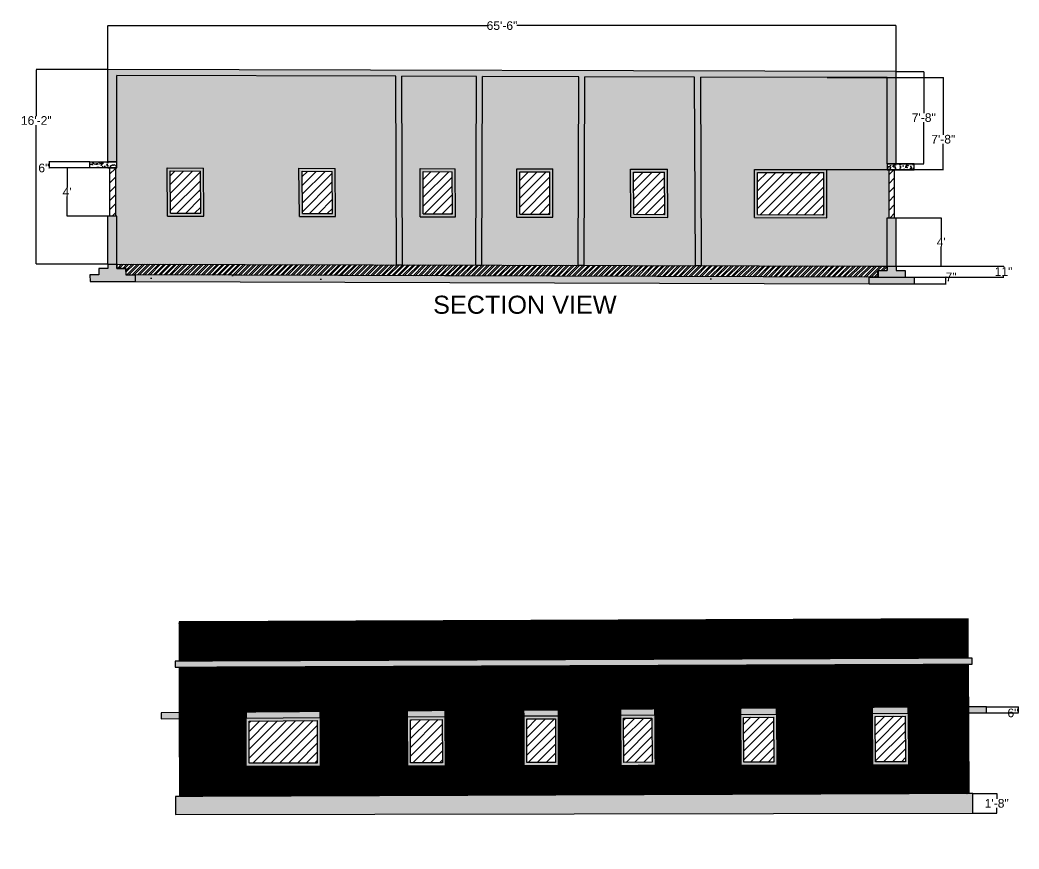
# Model space of a CAD drawing. Header units: inches. Extents: x -1353 to 3986, y -473 to 446.
# Drawn here: x 2990 to 3986, y -380 to 446 of the extents above; entities that cross this region are included whole.
import ezdxf

# ---------------------------------------------------------------- set-up
doc = ezdxf.new("R2010")
doc.units = ezdxf.units.IN
doc.header["$MEASUREMENT"] = 0
doc.layers.add('Objects', color=7, linetype='Continuous')
doc.layers.add('Wall', color=1, linetype='Continuous')
doc.styles.get("Standard").update_dxf_attribs({"font": 'arial.ttf'})
doc.dimstyles.new('MyStyle', dxfattribs={"dimscale": 0, "dimtxt": 8.625, "dimasz": 0.18, "dimexe": 0.18, "dimexo": 0.0625, "dimgap": 0.09, "dimtad": 0, "dimtih": 1, "dimtoh": 1, "dimdec": 0, "dimzin": 0, "dimdsep": 46, "dimlunit": 4, "dimtxsty": 'Standard', "dimcen": 0.09, "dimadec": 0, "dimazin": 0, "dimtfac": 8, "dimtdec": 0, "dimtofl": 0, "dimtmove": 0, "dimatfit": 3, "dimfxl": 1, "dimtolj": 1, "dimtzin": 0, "dimarcsym": 0})
pattern_1 = [(37.5, (840.686, 98.494), (-1.8898, 57.8047), [0, -45.6, 0, -51, 0, -48.75]), (7.5, (840.686, 98.494), (53.0933, 84.6644), [0, -24.6, 0, -41.1, 0, -15.75]), (327.5, (803.786, 98.494), (93.42426, 0.1698), [0, -15, 0, -54, 0, -70.5]), (317.5, (803.786, 98.494), (90.1838, 26.3303), [0, -7.5, 0, -35.4, 0, -40.5])]
pattern_2 = [(0, (1104.2902, -229.12753), (0, 0.375), []), (0, (1104.2902, -229.00253), (0, 0.375), [0.125, -0.125]), (0, (1104.2902, -228.87753), (0, 0.375), [0.125, -0.125])]
pattern_3 = [(50, (1036.283, 0), (7.172602, -0.627521), [0.75, -8.25]), (355, (1036.283, 0), (-1.387513, 7.521921), [0.6, -6.6]), (100.45144, (1036.881, -0.052), (5.785088, 6.8944), [0.637402, -7.011421]), (46.1842, (1036.283, 2), (10.672413, -1.655193), [1.125, -12.375]), (96.63564, (1037.173, 1.862), (9.34662, 9.741186), [0.956103, -10.517138]), (351.18416, (1036.283, 2), (9.34662, 9.741186), [0.9, -9.9]), (21, (1037.283, 1.5), (5.96907, -4.026189), [0.75, -8.25]), (326, (1037.283, 1.5), (2.433153, 7.2515), [0.6, -6.6]), (71.45144, (1037.7806, 1.1645), (8.402224, 3.225312), [0.637402, -7.011421]), (37.5, (1036.2832, 0), (0.1215986, 3.3289385), [0, -6.52, 0, -6.7, 0, -6.625]), (7.5, (1036.2832, 0), (2.6306954, 3.944117), [0, -3.82, 0, -6.37, 0, -2.525]), (327.5, (1034.0532, 0), (5.3382244, -0.2255487), [0, -2.5, 0, -7.8, 0, -10.35]), (317.5, (1033.053, 0), (5.831862, 1.00105), [0, -3.25, 0, -5.18, 0, -7.35])]
pattern_4 = [(45, (1036.283, 0), (-4.419417, 4.419417), [])]

# ---------------------------------------------------------------- blocks, each defined once
blk = doc.blocks.new('*D36')
at = {"layer": 'Defpoints', "color": 0, "transparency": 16777216}
for p in [(3018.85, 299.06), (3059.54, 305.06), (3059.54, 299.06)]:
    blk.add_point(p, dxfattribs=at)
at = {"layer": 'Objects', "color": 0, "lineweight": -2, "transparency": 16777216}
for p, q in [((3059.48, 305.06), (3018.67, 305.06)), ((3059.48, 299.06), (3018.67, 299.06)), ((3018.85, 304.88), (3018.85, 299.24)), ((3018.85, 299.06), (3018.85, 298.88)), ((3018.85, 298.88), (3018.67, 298.88))]:
    blk.add_line(p, q, dxfattribs=at)
at = {"layer": 'Objects', "color": 0, "transparency": 16777216}
for points in [[(3018.82, 304.88), (3018.88, 304.88), (3018.85, 305.06)], [(3018.82, 299.24), (3018.88, 299.24), (3018.85, 299.06)]]:
    blk.add_solid(points, dxfattribs=at)
at = {"layer": 'Objects', "color": 0, "transparency": 16777216, "insert": (3013.6, 298.88), "char_height": 8.625, "attachment_point": 5}
blk.add_mtext('\\A1;6"', dxfattribs=at)
blk = doc.blocks.new('*D37')
at = {"layer": 'Defpoints', "color": 0, "transparency": 16777216}
for p in [(3079.01, 299.06), (3036.72, 251.06), (3079.01, 251.06)]:
    blk.add_point(p, dxfattribs=at)
at = {"layer": 'Objects', "color": 0, "lineweight": -2, "transparency": 16777216}
for p, q in [((3078.95, 299.06), (3036.54, 299.06)), ((3036.72, 298.88), (3036.72, 279.47)), ((3036.72, 251.24), (3036.72, 270.66)), ((3078.95, 251.06), (3036.54, 251.06))]:
    blk.add_line(p, q, dxfattribs=at)
at = {"layer": 'Objects', "color": 0, "transparency": 16777216}
for points in [[(3036.69, 298.88), (3036.75, 298.88), (3036.72, 299.06)], [(3036.69, 251.24), (3036.75, 251.24), (3036.72, 251.06)]]:
    blk.add_solid(points, dxfattribs=at)
at = {"layer": 'Objects', "color": 0, "transparency": 16777216, "insert": (3036.72, 275.06), "char_height": 8.625, "attachment_point": 5}
blk.add_mtext("\\A1;4'", dxfattribs=at)
blk = doc.blocks.new('*D38')
at = {"layer": 'Defpoints', "color": 0, "transparency": 16777216}
for p in [(3077.54, 397.09), (3006.07, 203.09), (3077.05, 203.09)]:
    blk.add_point(p, dxfattribs=at)
at = {"layer": 'Objects', "color": 0, "lineweight": -2, "transparency": 16777216}
for p, q in [((3077.48, 397.09), (3005.89, 397.09)), ((3006.07, 396.91), (3006.07, 350.72)), ((3006.07, 203.27), (3006.07, 341.74)), ((3076.99, 203.09), (3005.89, 203.09))]:
    blk.add_line(p, q, dxfattribs=at)
at = {"layer": 'Objects', "color": 0, "transparency": 16777216}
for points in [[(3006.04, 396.91), (3006.1, 396.91), (3006.07, 397.09)], [(3006.04, 203.27), (3006.1, 203.27), (3006.07, 203.09)]]:
    blk.add_solid(points, dxfattribs=at)
at = {"layer": 'Objects', "color": 0, "transparency": 16777216, "insert": (3006.07, 346.23), "char_height": 8.625, "attachment_point": 5}
blk.add_mtext('\\A1;16\'-2"', dxfattribs=at)
blk = doc.blocks.new('*D39')
at = {"layer": 'Defpoints', "color": 0, "transparency": 16777216}
for p in [(3863.52, 440.82), (3077.54, 397.09), (3863.52, 395.1)]:
    blk.add_point(p, dxfattribs=at)
at = {"layer": 'Objects', "color": 0, "lineweight": -2, "transparency": 16777216}
for p, q in [((3077.54, 397.15), (3077.54, 441)), ((3077.72, 440.82), (3455.61, 440.82)), ((3863.34, 440.82), (3485.46, 440.82)), ((3863.52, 395.16), (3863.52, 441))]:
    blk.add_line(p, q, dxfattribs=at)
at = {"layer": 'Objects', "color": 0, "transparency": 16777216}
for points in [[(3077.72, 440.85), (3077.72, 440.79), (3077.54, 440.82)], [(3863.34, 440.85), (3863.34, 440.79), (3863.52, 440.82)]]:
    blk.add_solid(points, dxfattribs=at)
at = {"layer": 'Objects', "color": 0, "transparency": 16777216, "insert": (3470.53, 440.82), "char_height": 8.625, "attachment_point": 5}
blk.add_mtext('\\A1;65\'-6"', dxfattribs=at)
blk = doc.blocks.new('*D40')
at = {"layer": 'Defpoints', "color": 0, "transparency": 16777216}
for p in [(3863.52, 395.1), (3863.52, 303.12), (3891.17, 303.12)]:
    blk.add_point(p, dxfattribs=at)
at = {"layer": 'Objects', "color": 0, "lineweight": -2, "transparency": 16777216}
for p, q in [((3863.59, 395.1), (3891.35, 395.1)), ((3891.17, 394.92), (3891.17, 353.61)), ((3891.17, 303.3), (3891.17, 344.62)), ((3863.59, 303.12), (3891.35, 303.12))]:
    blk.add_line(p, q, dxfattribs=at)
at = {"layer": 'Objects', "color": 0, "transparency": 16777216}
for points in [[(3891.14, 394.92), (3891.2, 394.92), (3891.17, 395.1)], [(3891.14, 303.3), (3891.2, 303.3), (3891.17, 303.12)]]:
    blk.add_solid(points, dxfattribs=at)
at = {"layer": 'Objects', "color": 0, "transparency": 16777216, "insert": (3891.17, 349.11), "char_height": 8.625, "attachment_point": 5}
blk.add_mtext('\\A1;7\'-8"', dxfattribs=at)
blk = doc.blocks.new('*D41')
at = {"layer": 'Defpoints', "color": 0, "transparency": 16777216}
for p in [(3863.52, 249.12), (3863.52, 201.1), (3908.61, 201.1)]:
    blk.add_point(p, dxfattribs=at)
at = {"layer": 'Objects', "color": 0, "lineweight": -2, "transparency": 16777216}
for p, q in [((3863.59, 249.12), (3908.79, 249.12)), ((3908.61, 248.94), (3908.61, 229.51)), ((3908.61, 201.28), (3908.61, 220.71)), ((3863.59, 201.1), (3908.79, 201.1))]:
    blk.add_line(p, q, dxfattribs=at)
at = {"layer": 'Objects', "color": 0, "transparency": 16777216}
for points in [[(3908.58, 248.94), (3908.64, 248.94), (3908.61, 249.12)], [(3908.58, 201.28), (3908.64, 201.28), (3908.61, 201.1)]]:
    blk.add_solid(points, dxfattribs=at)
at = {"layer": 'Objects', "color": 0, "transparency": 16777216, "insert": (3908.61, 225.11), "char_height": 8.625, "attachment_point": 5}
blk.add_mtext("\\A1;4'", dxfattribs=at)
blk = doc.blocks.new('*D42')
at = {"layer": 'Defpoints', "color": 0, "transparency": 16777216}
for p in [(3836.55, 201.17), (3970.73, 201.17), (3836.53, 190.23)]:
    blk.add_point(p, dxfattribs=at)
at = {"layer": 'Objects', "color": 0, "lineweight": -2, "transparency": 16777216}
for p, q in [((3836.62, 201.17), (3970.91, 201.17)), ((3970.73, 200.99), (3970.73, 200.12)), ((3836.59, 190.23), (3970.91, 190.23)), ((3970.73, 190.41), (3970.73, 191.28))]:
    blk.add_line(p, q, dxfattribs=at)
at = {"layer": 'Objects', "color": 0, "transparency": 16777216}
for points in [[(3970.7, 200.99), (3970.76, 200.99), (3970.73, 201.17)], [(3970.7, 190.41), (3970.76, 190.41), (3970.73, 190.23)]]:
    blk.add_solid(points, dxfattribs=at)
at = {"layer": 'Objects', "color": 0, "transparency": 16777216, "insert": (3970.73, 195.7), "char_height": 8.625, "attachment_point": 5}
blk.add_mtext('\\A1;11"', dxfattribs=at)
blk = doc.blocks.new('*D43')
at = {"layer": 'Defpoints', "color": 0, "transparency": 16777216}
for p in [(3836.52, 190.23), (3913.23, 190.23), (3836.56, 183.58)]:
    blk.add_point(p, dxfattribs=at)
at = {"layer": 'Objects', "color": 0, "lineweight": -2, "transparency": 16777216}
for p, q in [((3836.59, 190.23), (3913.41, 190.23)), ((3913.23, 190.23), (3913.23, 190.41)), ((3913.23, 190.41), (3913.41, 190.41)), ((3913.23, 183.76), (3913.23, 190.05)), ((3836.62, 183.58), (3913.41, 183.58))]:
    blk.add_line(p, q, dxfattribs=at)
at = {"layer": 'Objects', "color": 0, "transparency": 16777216}
for points in [[(3913.2, 190.05), (3913.26, 190.05), (3913.23, 190.23)], [(3913.2, 183.76), (3913.26, 183.76), (3913.23, 183.58)]]:
    blk.add_solid(points, dxfattribs=at)
at = {"layer": 'Objects', "color": 0, "transparency": 16777216, "insert": (3918.43, 190.41), "char_height": 8.625, "attachment_point": 5}
blk.add_mtext('\\A1;7"', dxfattribs=at)
blk = doc.blocks.new('*D44')
at = {"layer": 'Defpoints', "color": 0, "transparency": 16777216}
for p in [(3794.71, 389.27), (3910.61, 389.27), (3794.48, 297.28)]:
    blk.add_point(p, dxfattribs=at)
at = {"layer": 'Objects', "color": 0, "lineweight": -2, "transparency": 16777216}
for p, q in [((3794.78, 389.27), (3910.79, 389.27)), ((3910.61, 389.09), (3910.61, 332.07)), ((3910.61, 297.46), (3910.61, 323.08)), ((3794.54, 297.28), (3910.79, 297.28))]:
    blk.add_line(p, q, dxfattribs=at)
at = {"layer": 'Objects', "color": 0, "transparency": 16777216}
for points in [[(3910.58, 389.09), (3910.64, 389.09), (3910.61, 389.27)], [(3910.58, 297.46), (3910.64, 297.46), (3910.61, 297.28)]]:
    blk.add_solid(points, dxfattribs=at)
at = {"layer": 'Objects', "color": 0, "transparency": 16777216, "insert": (3910.61, 327.58), "char_height": 8.625, "attachment_point": 5}
blk.add_mtext('\\A1;7\'-8"', dxfattribs=at)
blk = doc.blocks.new('*D45')
at = {"layer": 'Defpoints', "color": 0, "transparency": 16777216}
for p in [(3940.05, -324.59), (3940.13, -344.4), (3963.92, -344.4)]:
    blk.add_point(p, dxfattribs=at)
at = {"layer": 'Objects', "color": 0, "lineweight": -2, "transparency": 16777216}
for p, q in [((3940.12, -324.59), (3964.1, -324.59)), ((3963.92, -324.77), (3963.92, -330)), ((3940.19, -344.4), (3964.1, -344.4)), ((3963.92, -344.22), (3963.92, -338.99))]:
    blk.add_line(p, q, dxfattribs=at)
at = {"layer": 'Objects', "color": 0, "transparency": 16777216}
for points in [[(3963.89, -324.77), (3963.95, -324.77), (3963.92, -324.59)], [(3963.89, -344.22), (3963.95, -344.22), (3963.92, -344.4)]]:
    blk.add_solid(points, dxfattribs=at)
at = {"layer": 'Objects', "color": 0, "transparency": 16777216, "insert": (3963.92, -334.49), "char_height": 8.625, "attachment_point": 5}
blk.add_mtext('\\A1;1\'-8"', dxfattribs=at)
blk = doc.blocks.new('*D46')
at = {"layer": 'Defpoints', "color": 0, "transparency": 16777216}
for p in [(3953.73, -238.2), (3953.75, -244.2), (3985.37, -244.2)]:
    blk.add_point(p, dxfattribs=at)
at = {"layer": 'Objects', "color": 0, "lineweight": -2, "transparency": 16777216}
for p, q in [((3953.79, -238.2), (3985.55, -238.2)), ((3985.37, -238.38), (3985.37, -244.02)), ((3953.81, -244.2), (3985.55, -244.2)), ((3985.37, -244.38), (3985.19, -244.38)), ((3985.37, -244.2), (3985.37, -244.38))]:
    blk.add_line(p, q, dxfattribs=at)
at = {"layer": 'Objects', "color": 0, "transparency": 16777216}
for points in [[(3985.34, -238.38), (3985.4, -238.38), (3985.37, -238.2)], [(3985.34, -244.02), (3985.4, -244.02), (3985.37, -244.2)]]:
    blk.add_solid(points, dxfattribs=at)
at = {"layer": 'Objects', "color": 0, "transparency": 16777216, "insert": (3980.12, -244.38), "char_height": 8.625, "attachment_point": 5}
blk.add_mtext('\\A1;6"', dxfattribs=at)

msp = doc.modelspace()

# ---------------------------------------------------------------- hatches: boundary and pattern name
at = {"layer": 'Objects', "true_color": 0x136734}
h = msp.add_hatch(color=116, dxfattribs=at)
h.dxf.hatch_style = 1
h.paths.add_polyline_path([(3086.54, 391.06), (3086.54, 305.06), (3086.54, 299.06), (3084.94, 299.06), (3084.94, 251.06), (3086.54, 251.06), (3086.54, 203.06), (3365.39, 202.36), (3364.68, 390.36)])
h.paths.add_polyline_path([(3172.73, 298.85), (3173.09, 250.85), (3137.09, 250.94), (3136.73, 298.94)], flags=16)
h.paths.add_polyline_path([(3169.75, 295.85), (3170.07, 253.85), (3140.07, 253.93), (3139.75, 295.93)], flags=0)
h.paths.add_polyline_path([(3268.08, 298.61), (3304.08, 298.51), (3304.45, 250.51), (3268.45, 250.6)], flags=16)
h.paths.add_polyline_path([(3271.11, 295.6), (3301.11, 295.52), (3301.42, 253.52), (3271.42, 253.6)], flags=0)
h.paths.add_polyline_path([(3371.39, 202.34), (3444.59, 202.16), (3445.07, 390.16), (3370.68, 390.35)])
h.paths.add_polyline_path([(3423.74, 298.21), (3424.11, 250.21), (3389, 250.3), (3388.82, 298.3)], flags=16)
h.paths.add_polyline_path([(3420.77, 295.22), (3421.08, 253.22), (3391.99, 253.29), (3391.83, 295.29)], flags=0)
h.paths.add_polyline_path([(3450.59, 202.14), (3546.59, 201.9), (3547.06, 389.9), (3451.07, 390.14)])
h.paths.add_polyline_path([(3485.38, 298.06), (3521.37, 297.97), (3521.25, 249.97), (3485.25, 250.06)], flags=16)
h.paths.add_polyline_path([(3488.37, 295.05), (3518.37, 294.97), (3518.26, 252.97), (3488.26, 253.05)], flags=0)
h.paths.add_polyline_path([(3552.59, 201.89), (3663.39, 201.61), (3662.68, 389.61), (3553.06, 389.89)])
h.paths.add_polyline_path([(3598.6, 297.77), (3635.67, 297.68), (3635.85, 249.68), (3598.96, 249.77)], flags=16)
h.paths.add_polyline_path([(3601.62, 294.76), (3632.68, 294.68), (3632.84, 252.68), (3601.94, 252.76)], flags=0)
h.paths.add_polyline_path([(3668.68, 389.59), (3669.39, 201.59), (3854.52, 201.12), (3854.52, 249.12), (3856.23, 249.12), (3856.23, 297.12), (3854.52, 297.12), (3854.52, 303.12), (3854.52, 389.12)])
h.paths.add_polyline_path([(3794.48, 297.28), (3794.36, 249.28), (3722.38, 249.46), (3722.5, 297.46)], flags=16)
h.paths.add_polyline_path([(3791.47, 294.28), (3791.37, 252.28), (3725.38, 252.45), (3725.49, 294.45)], flags=0)
at = {"layer": 'Objects', "true_color": 0x939598}
h = msp.add_hatch(dxfattribs=at)
h.set_pattern_fill('AR-CONC', color=252)
h.set_pattern_definition(pattern_3)
h.paths.add_polyline_path([(3077.54, 299.06), (3086.54, 299.06), (3086.54, 305.06), (3059.54, 305.06), (3059.54, 299.06)])
at = {"layer": 'Objects', "true_color": 0x7aafdf}
h = msp.add_hatch(dxfattribs=at)
h.set_pattern_fill('ANSI31', color=143, scale=50)
h.set_pattern_definition(pattern_4)
h.paths.add_polyline_path([(3084.94, 299.06), (3079.01, 299.06), (3079.01, 251.06), (3084.94, 251.06)])
h.paths.add_polyline_path([(3862.15, 297.12), (3856.23, 297.12), (3856.23, 249.12), (3862.15, 249.12)])
at = {"layer": 'Objects', "true_color": 0xf27172}
h = msp.add_hatch(color=11, dxfattribs=at)
h.dxf.hatch_style = 1
h.paths.add_polyline_path([(3136.73, 298.94), (3137.09, 250.94), (3173.09, 250.85), (3172.73, 298.85)])
h.paths.add_polyline_path([(3139.75, 295.93), (3140.07, 253.93), (3170.07, 253.85), (3169.75, 295.85)], flags=16)
h.paths.add_polyline_path([(3268.08, 298.61), (3268.45, 250.6), (3304.45, 250.51), (3304.08, 298.51)])
h.paths.add_polyline_path([(3271.11, 295.6), (3271.42, 253.6), (3301.42, 253.52), (3301.11, 295.52)], flags=16)
h.paths.add_polyline_path([(3388.82, 298.3), (3389, 250.3), (3424.11, 250.21), (3423.74, 298.21)])
h.paths.add_polyline_path([(3420.77, 295.22), (3421.08, 253.22), (3391.99, 253.29), (3391.83, 295.29)], flags=16)
h.paths.add_polyline_path([(3485.38, 298.06), (3485.25, 250.06), (3521.25, 249.97), (3521.37, 297.97)])
h.paths.add_polyline_path([(3488.37, 295.05), (3488.26, 253.05), (3518.26, 252.97), (3518.37, 294.97)], flags=16)
h.paths.add_polyline_path([(3635.67, 297.68), (3598.6, 297.77), (3598.96, 249.77), (3635.85, 249.68)])
h.paths.add_polyline_path([(3601.94, 252.76), (3601.62, 294.76), (3632.68, 294.68), (3632.84, 252.68)], flags=16)
h.paths.add_polyline_path([(3794.36, 249.28), (3794.48, 297.28), (3722.5, 297.46), (3722.38, 249.46)])
h.paths.add_polyline_path([(3725.38, 252.45), (3725.49, 294.45), (3791.47, 294.28), (3791.37, 252.28)], flags=16)
at = {"layer": 'Objects', "true_color": 0x939598}
h = msp.add_hatch(dxfattribs=at)
h.set_pattern_fill('AR-CONC', color=252)
h.set_pattern_definition(pattern_3)
h.paths.add_polyline_path([(3854.52, 303.12), (3854.52, 297.12), (3863.52, 297.12), (3881.52, 297.12), (3881.52, 303.12)])
at = {"layer": 'Objects', "true_color": 0x7aafdf}
h = msp.add_hatch(dxfattribs=at)
h.set_pattern_fill('ANSI31', color=143, scale=50)
h.set_pattern_definition(pattern_4)
h.paths.add_polyline_path([(3170.07, 253.85), (3169.75, 295.85), (3139.75, 295.93), (3140.07, 253.93)])
h.paths.add_polyline_path([(3301.11, 295.52), (3271.11, 295.6), (3271.42, 253.6), (3301.42, 253.52)])
h.paths.add_polyline_path([(3420.77, 295.22), (3391.83, 295.29), (3391.99, 253.29), (3421.08, 253.22)])
h.paths.add_polyline_path([(3488.26, 253.05), (3518.26, 252.97), (3518.37, 294.97), (3488.37, 295.05)])
h.paths.add_polyline_path([(3601.94, 252.76), (3632.84, 252.68), (3632.68, 294.68), (3601.62, 294.76)])
h.paths.add_polyline_path([(3791.37, 252.28), (3791.47, 294.28), (3725.49, 294.45), (3725.38, 252.45)])
at = {"layer": 'Objects', "true_color": 0x939598}
h = msp.add_hatch(dxfattribs=at)
h.set_pattern_fill('AR-CONC', color=252)
h.set_pattern_definition(pattern_3)
h.paths.add_polyline_path([(3077.54, 198.67), (3068.54, 198.67), (3068.57, 192.37), (3059.57, 192.33), (3059.7, 185.82), (3104.55, 185.89), (3104.54, 192.36), (3095.57, 192.39), (3095.54, 192.39), (3095.54, 198.77), (3086.54, 198.78), (3086.54, 203.06), (3077.54, 203.09)])
h.paths.add_polyline_path([(3881.48, 183.77), (3881.48, 190.15), (3872.48, 190.21), (3872.52, 196.57), (3863.52, 196.57), (3863.52, 201.12), (3854.56, 201.12), (3854.55, 196.58), (3845.55, 196.54), (3845.53, 190.2), (3836.58, 190.23), (3836.56, 183.58)])
h = msp.add_hatch(dxfattribs=at)
h.set_pattern_fill('STEEL', color=252, scale=30)
h.set_pattern_definition([(45, (840.6857, 98.4942), (-2.6516504, 2.6516504), []), (45, (840.6857, 100.3692), (-2.6516504, 2.6516504), [])])
h.paths.add_polyline_path([(3086.54, 203.06), (3086.54, 198.78), (3095.54, 198.78), (3095.54, 198.77), (3095.55, 192.39), (3104.54, 192.4), (3836.58, 190.23), (3845.53, 190.27), (3845.5, 196.54), (3854.55, 196.58), (3854.52, 201.12)])
at = {"layer": 'Objects', "true_color": 0xcd6928}
h = msp.add_hatch(dxfattribs=at)
h.set_pattern_fill('EARTH', color=32, scale=30)
h.set_pattern_definition([(0, (840.686, 98.494), (7.5, 7.5), [7.5, -7.5]), (0, (840.686, 101.307), (7.5, 7.5), [7.5, -7.5]), (0, (840.686, 104.119), (7.5, 7.5), [7.5, -7.5]), (90, (841.623, 105.057), (-7.5, 7.5), [7.5, -7.5]), (90, (844.436, 105.057), (-7.5, 7.5), [7.5, -7.5]), (90, (847.248, 105.057), (-7.5, 7.5), [7.5, -7.5])])
h.paths.add_polyline_path([(3104.54, 192.4), (3104.55, 185.89), (3836.56, 183.58), (3836.58, 190.23)])
h = msp.add_hatch(dxfattribs=at)
h.set_pattern_fill('AR-SAND', color=32, scale=30)
h.set_pattern_definition(pattern_1)
h.paths.add_polyline_path([(3836.53, 190.23), (3104.54, 192.38), (3104.55, 185.8), (3836.56, 183.58)])
at = {"layer": 'Objects', "true_color": 0x58ba48}
h = msp.add_hatch(dxfattribs=at)
h.set_pattern_fill('INSUL', color=85)
h.set_pattern_definition(pattern_2)
h.paths.add_polyline_path([(3148.63, -198.69), (3148.7, -249.98), (3149, -327.57), (3936.05, -324.6), (3935.57, -195.72)])
h.paths.add_polyline_path([(3215.33, -243.48), (3289.23, -242.92), (3289.27, -248.92), (3289.27, -297.31), (3215.33, -297.48), (3215.33, -249.48)], flags=16)
h.paths.add_polyline_path([(3218.33, -252.45), (3286.27, -251.94), (3286.27, -294.31), (3218.33, -294.47)], flags=0)
h.paths.add_polyline_path([(3413.85, -241.98), (3413.89, -247.98), (3414.26, -297.02), (3376.3, -297.11), (3376.12, -248.26), (3376.1, -242.26)], flags=16)
h.paths.add_polyline_path([(3379.13, -251.24), (3410.91, -251), (3411.24, -294.03), (3379.29, -294.1)], flags=0)
h.paths.add_polyline_path([(3526.85, -241.13), (3526.86, -247.13), (3526.91, -296.76), (3492.35, -296.84), (3492.16, -247.39), (3492.14, -241.39)], flags=16)
h.paths.add_polyline_path([(3495.17, -250.37), (3523.86, -250.15), (3523.9, -293.77), (3495.34, -293.84)], flags=0)
h.paths.add_polyline_path([(3588.61, -240.66), (3622.92, -240.4), (3622.96, -246.4), (3623.15, -296.54), (3589.03, -296.62), (3588.66, -246.66)], flags=16)
h.paths.add_polyline_path([(3591.68, -249.64), (3619.97, -249.42), (3620.14, -293.55), (3592.01, -293.61)], flags=0)
h.paths.add_polyline_path([(3708.34, -239.76), (3744.33, -239.48), (3744.38, -245.48), (3744.76, -296.26), (3708.76, -296.35), (3708.38, -245.76)], flags=16)
h.paths.add_polyline_path([(3711.4, -248.73), (3741.4, -248.51), (3741.74, -293.27), (3711.74, -293.34)], flags=0)
h.paths.add_polyline_path([(3839.68, -238.77), (3875.68, -238.49), (3875.72, -244.49), (3876.11, -295.96), (3840.11, -296.05), (3839.72, -244.77)], flags=16)
h.paths.add_polyline_path([(3842.75, -247.74), (3872.75, -247.52), (3873.09, -292.97), (3843.09, -293.04)], flags=0)
h.paths.add_polyline_path([(3150.13, -153.57), (3148.56, -153.58), (3148.62, -192.69), (3935.55, -189.72), (3935.4, -150.61)])
at = {"layer": 'Objects', "true_color": 0xddb3d4}
h = msp.add_hatch(dxfattribs=at)
h.set_pattern_fill('INSUL', color=254)
h.set_pattern_definition(pattern_2)
h.paths.add_polyline_path([(3150.13, -153.57), (3148.56, -153.58), (3148.62, -192.69), (3935.55, -189.72), (3935.4, -150.61)])
h.paths.add_polyline_path([(3148.63, -198.69), (3148.7, -249.98), (3149, -327.57), (3936.05, -324.6), (3935.57, -195.72)])
h.paths.add_polyline_path([(3215.33, -243.48), (3289.23, -242.92), (3289.27, -248.92), (3289.27, -297.31), (3215.33, -297.48), (3215.33, -249.48)], flags=16)
h.paths.add_polyline_path([(3218.33, -252.45), (3286.27, -251.94), (3286.27, -294.31), (3218.33, -294.47)], flags=0)
h.paths.add_polyline_path([(3413.85, -241.98), (3413.89, -247.98), (3414.26, -297.02), (3376.3, -297.11), (3376.12, -248.26), (3376.1, -242.26)], flags=16)
h.paths.add_polyline_path([(3379.13, -251.24), (3410.91, -251), (3411.24, -294.03), (3379.29, -294.1)], flags=0)
h.paths.add_polyline_path([(3526.85, -241.13), (3526.86, -247.13), (3526.91, -296.76), (3492.35, -296.84), (3492.16, -247.39), (3492.14, -241.39)], flags=16)
h.paths.add_polyline_path([(3495.17, -250.37), (3523.86, -250.15), (3523.9, -293.77), (3495.34, -293.84)], flags=0)
h.paths.add_polyline_path([(3588.61, -240.66), (3622.92, -240.4), (3622.96, -246.4), (3623.15, -296.54), (3589.03, -296.62), (3588.66, -246.66)], flags=16)
h.paths.add_polyline_path([(3591.68, -249.64), (3619.97, -249.42), (3620.14, -293.55), (3592.01, -293.61)], flags=0)
h.paths.add_polyline_path([(3708.34, -239.76), (3744.33, -239.48), (3744.38, -245.48), (3744.76, -296.26), (3708.76, -296.35), (3708.38, -245.76)], flags=16)
h.paths.add_polyline_path([(3711.4, -248.73), (3741.4, -248.51), (3741.74, -293.27), (3711.74, -293.34)], flags=0)
h.paths.add_polyline_path([(3839.68, -238.77), (3875.68, -238.49), (3875.72, -244.49), (3876.11, -295.96), (3840.11, -296.05), (3839.72, -244.77)], flags=16)
h.paths.add_polyline_path([(3842.75, -247.74), (3872.75, -247.52), (3873.09, -292.97), (3843.09, -293.04)], flags=0)
at = {"layer": 'Objects', "true_color": 0x139b48}
h = msp.add_hatch(dxfattribs=at)
h.set_pattern_fill('INSUL', color=114)
h.set_pattern_definition(pattern_2)
h.paths.add_polyline_path([(3935.55, -189.72), (3935.4, -150.61), (3150.13, -153.57), (3148.56, -153.58), (3148.62, -192.69)])
h.paths.add_polyline_path([(3148.63, -198.69), (3148.7, -249.98), (3149, -327.57), (3936.05, -324.6), (3935.57, -195.72)])
h.paths.add_polyline_path([(3289.23, -242.92), (3289.27, -248.92), (3289.27, -297.31), (3215.33, -297.48), (3215.33, -249.48), (3215.33, -243.48)], flags=16)
h.paths.add_polyline_path([(3286.27, -251.94), (3286.27, -294.31), (3218.33, -294.47), (3218.33, -252.45)], flags=0)
h.paths.add_polyline_path([(3413.85, -241.98), (3413.89, -247.98), (3414.26, -297.02), (3376.3, -297.11), (3376.12, -248.26), (3376.1, -242.26)], flags=16)
h.paths.add_polyline_path([(3379.13, -251.24), (3410.91, -251), (3411.24, -294.03), (3379.29, -294.1)], flags=0)
h.paths.add_polyline_path([(3526.85, -241.13), (3526.86, -247.13), (3526.91, -296.76), (3492.35, -296.84), (3492.16, -247.39), (3492.14, -241.39)], flags=16)
h.paths.add_polyline_path([(3495.17, -250.37), (3523.86, -250.15), (3523.9, -293.77), (3495.34, -293.84)], flags=0)
h.paths.add_polyline_path([(3588.61, -240.66), (3622.92, -240.4), (3622.96, -246.4), (3623.15, -296.54), (3589.03, -296.62), (3588.66, -246.66)], flags=16)
h.paths.add_polyline_path([(3591.68, -249.64), (3619.97, -249.42), (3620.14, -293.55), (3592.01, -293.61)], flags=0)
h.paths.add_polyline_path([(3708.34, -239.76), (3744.33, -239.48), (3744.38, -245.48), (3744.76, -296.26), (3708.76, -296.35), (3708.38, -245.76)], flags=16)
h.paths.add_polyline_path([(3711.4, -248.73), (3741.4, -248.51), (3741.74, -293.27), (3711.74, -293.34)], flags=0)
h.paths.add_polyline_path([(3839.68, -238.77), (3875.68, -238.49), (3875.72, -244.49), (3876.11, -295.96), (3840.11, -296.05), (3839.72, -244.77)], flags=16)
h.paths.add_polyline_path([(3842.75, -247.74), (3872.75, -247.52), (3873.09, -292.97), (3843.09, -293.04)], flags=0)
at = {"layer": 'Objects', "true_color": 0xcd6928}
h = msp.add_hatch(color=32, dxfattribs=at)
h.dxf.hatch_style = 1
h.paths.add_polyline_path([(3935.55, -189.72), (3935.4, -150.61), (3150.13, -153.57), (3148.56, -153.58), (3148.62, -192.69)])
h.paths.add_polyline_path([(3148.63, -198.69), (3148.7, -249.98), (3149, -327.57), (3936.05, -324.6), (3935.57, -195.72)])
h.paths.add_polyline_path([(3289.23, -242.92), (3289.27, -248.92), (3289.27, -297.31), (3215.33, -297.48), (3215.33, -249.48), (3215.33, -243.48)], flags=16)
h.paths.add_polyline_path([(3286.27, -251.94), (3286.27, -294.31), (3218.33, -294.47), (3218.33, -252.45)], flags=0)
h.paths.add_polyline_path([(3413.85, -241.98), (3413.89, -247.98), (3414.26, -297.02), (3376.3, -297.11), (3376.12, -248.26), (3376.1, -242.26)], flags=16)
h.paths.add_polyline_path([(3379.13, -251.24), (3410.91, -251), (3411.24, -294.03), (3379.29, -294.1)], flags=0)
h.paths.add_polyline_path([(3526.85, -241.13), (3526.86, -247.13), (3526.91, -296.76), (3492.35, -296.84), (3492.16, -247.39), (3492.14, -241.39)], flags=16)
h.paths.add_polyline_path([(3495.17, -250.37), (3523.86, -250.15), (3523.9, -293.77), (3495.34, -293.84)], flags=0)
h.paths.add_polyline_path([(3588.61, -240.66), (3622.92, -240.4), (3622.96, -246.4), (3623.15, -296.54), (3589.03, -296.62), (3588.66, -246.66)], flags=16)
h.paths.add_polyline_path([(3591.68, -249.64), (3619.97, -249.42), (3620.14, -293.55), (3592.01, -293.61)], flags=0)
h.paths.add_polyline_path([(3708.34, -239.76), (3744.33, -239.48), (3744.38, -245.48), (3744.76, -296.26), (3708.76, -296.35), (3708.38, -245.76)], flags=16)
h.paths.add_polyline_path([(3711.4, -248.73), (3741.4, -248.51), (3741.74, -293.27), (3711.74, -293.34)], flags=0)
h.paths.add_polyline_path([(3839.68, -238.77), (3875.68, -238.49), (3875.72, -244.49), (3876.11, -295.96), (3840.11, -296.05), (3839.72, -244.77)], flags=16)
h.paths.add_polyline_path([(3842.75, -247.74), (3872.75, -247.52), (3873.09, -292.97), (3843.09, -293.04)], flags=0)
at = {"layer": 'Objects', "true_color": 0xf26722}
h = msp.add_hatch(dxfattribs=at)
h.set_pattern_fill('ANSI31', color=30)
h.set_pattern_definition([(45, (1104.2902, -229.12753), (-0.0883883476, 0.0883883476), [])])
h.paths.add_polyline_path([(3150.13, -153.57), (3148.56, -153.58), (3148.62, -192.69), (3935.55, -189.72), (3935.4, -150.61)])
h.paths.add_polyline_path([(3148.63, -198.69), (3148.7, -249.98), (3149, -327.57), (3936.05, -324.6), (3935.57, -195.72)])
h.paths.add_polyline_path([(3215.33, -243.48), (3289.23, -242.92), (3289.27, -248.92), (3289.27, -297.31), (3215.33, -297.48), (3215.33, -249.48)], flags=16)
h.paths.add_polyline_path([(3218.33, -252.45), (3286.27, -251.94), (3286.27, -294.31), (3218.33, -294.47)], flags=0)
h.paths.add_polyline_path([(3413.85, -241.98), (3413.89, -247.98), (3414.26, -297.02), (3376.3, -297.11), (3376.12, -248.26), (3376.1, -242.26)], flags=16)
h.paths.add_polyline_path([(3379.13, -251.24), (3410.91, -251), (3411.24, -294.03), (3379.29, -294.1)], flags=0)
h.paths.add_polyline_path([(3526.85, -241.13), (3526.86, -247.13), (3526.91, -296.76), (3492.35, -296.84), (3492.16, -247.39), (3492.14, -241.39)], flags=16)
h.paths.add_polyline_path([(3495.17, -250.37), (3523.86, -250.15), (3523.9, -293.77), (3495.34, -293.84)], flags=0)
h.paths.add_polyline_path([(3588.61, -240.66), (3622.92, -240.4), (3622.96, -246.4), (3623.15, -296.54), (3589.03, -296.62), (3588.66, -246.66)], flags=16)
h.paths.add_polyline_path([(3591.68, -249.64), (3619.97, -249.42), (3620.14, -293.55), (3592.01, -293.61)], flags=0)
h.paths.add_polyline_path([(3708.34, -239.76), (3744.33, -239.48), (3744.38, -245.48), (3744.76, -296.26), (3708.76, -296.35), (3708.38, -245.76)], flags=16)
h.paths.add_polyline_path([(3711.4, -248.73), (3741.4, -248.51), (3741.74, -293.27), (3711.74, -293.34)], flags=0)
h.paths.add_polyline_path([(3839.68, -238.77), (3875.68, -238.49), (3875.72, -244.49), (3876.11, -295.96), (3840.11, -296.05), (3839.72, -244.77)], flags=16)
h.paths.add_polyline_path([(3842.75, -247.74), (3872.75, -247.52), (3873.09, -292.97), (3843.09, -293.04)], flags=0)
at = {"layer": 'Objects', "true_color": 0x293189}
h = msp.add_hatch(color=177, dxfattribs=at)
h.dxf.hatch_style = 1
h.paths.add_polyline_path([(3148.62, -192.69), (3144.62, -192.7), (3144.64, -198.7), (3148.63, -198.69), (3935.57, -195.72), (3939.57, -195.7), (3939.55, -189.7), (3935.55, -189.72)])
at = {"layer": 'Objects', "true_color": 0x4554a5}
h = msp.add_hatch(color=175, dxfattribs=at)
h.dxf.hatch_style = 1
h.paths.add_polyline_path([(3935.57, -195.72), (3939.57, -195.7), (3939.55, -189.7), (3935.55, -189.72), (3148.62, -192.69), (3144.62, -192.7), (3144.64, -198.7), (3148.63, -198.69)])
at = {"layer": 'Objects', "true_color": 0x58ba48}
h = msp.add_hatch(color=85, dxfattribs=at)
h.dxf.hatch_style = 1
h.paths.add_polyline_path([(3148.7, -249.98), (3148.69, -243.98), (3130.66, -244.12), (3130.7, -250.12)])
h.paths.add_polyline_path([(3215.33, -243.48), (3215.33, -249.48), (3289.27, -248.92), (3289.23, -242.92)])
h.paths.add_polyline_path([(3413.89, -247.98), (3413.85, -241.98), (3376.1, -242.26), (3376.12, -248.26)])
h.paths.add_polyline_path([(3492.14, -241.39), (3492.16, -247.39), (3526.86, -247.13), (3526.85, -241.13)])
h.paths.add_polyline_path([(3622.92, -240.4), (3588.61, -240.66), (3588.66, -246.66), (3622.96, -246.4)])
h.paths.add_polyline_path([(3708.34, -239.76), (3708.38, -245.76), (3744.38, -245.48), (3744.33, -239.48)])
h.paths.add_polyline_path([(3875.72, -244.49), (3875.68, -238.49), (3839.68, -238.77), (3839.72, -244.77)])
h.paths.add_polyline_path([(3953.75, -244.2), (3953.73, -238.2), (3935.73, -238.27), (3935.75, -244.27)])
at = {"layer": 'Objects', "true_color": 0xf27172}
h = msp.add_hatch(color=11, dxfattribs=at)
h.dxf.hatch_style = 1
h.paths.add_polyline_path([(3215.33, -249.48), (3215.33, -297.48), (3289.27, -297.31), (3289.27, -248.92)])
h.paths.add_polyline_path([(3286.27, -251.94), (3286.27, -294.31), (3218.33, -294.47), (3218.33, -252.45)], flags=16)
h.paths.add_polyline_path([(3376.12, -248.26), (3376.3, -297.11), (3414.26, -297.02), (3413.89, -247.98)])
h.paths.add_polyline_path([(3410.91, -251), (3411.24, -294.03), (3379.29, -294.1), (3379.13, -251.24)], flags=16)
h.paths.add_polyline_path([(3492.16, -247.39), (3492.35, -296.84), (3526.91, -296.76), (3526.86, -247.13)])
h.paths.add_polyline_path([(3523.86, -250.15), (3523.9, -293.77), (3495.34, -293.84), (3495.17, -250.37)], flags=16)
h.paths.add_polyline_path([(3622.96, -246.4), (3588.66, -246.66), (3589.03, -296.62), (3623.15, -296.54)])
h.paths.add_polyline_path([(3619.97, -249.42), (3620.14, -293.55), (3592.01, -293.61), (3591.68, -249.64)], flags=16)
h.paths.add_polyline_path([(3744.38, -245.48), (3708.38, -245.76), (3708.76, -296.35), (3744.76, -296.26)])
h.paths.add_polyline_path([(3741.4, -248.51), (3741.74, -293.27), (3711.74, -293.34), (3711.4, -248.73)], flags=16)
at = {"layer": 'Objects', "true_color": 0x7aafdf}
h = msp.add_hatch(dxfattribs=at)
h.set_pattern_fill('ANSI31', color=143, scale=50)
h.set_pattern_definition([(45, (1104.29, -229.1275), (-4.419417, 4.419417), [])])
h.paths.add_polyline_path([(3286.27, -294.31), (3286.27, -251.94), (3218.33, -252.45), (3218.33, -294.47)])
h.paths.add_polyline_path([(3410.91, -251), (3379.13, -251.24), (3379.29, -294.1), (3411.24, -294.03)])
h.paths.add_polyline_path([(3523.86, -250.15), (3495.17, -250.37), (3495.34, -293.84), (3523.9, -293.77)])
h.paths.add_polyline_path([(3619.97, -249.42), (3591.68, -249.64), (3592.01, -293.61), (3620.14, -293.55)])
h.paths.add_polyline_path([(3741.4, -248.51), (3711.4, -248.73), (3711.74, -293.34), (3741.74, -293.27)])
h.paths.add_polyline_path([(3843.09, -293.04), (3873.09, -292.97), (3872.75, -247.52), (3842.75, -247.74)])
at = {"layer": 'Objects', "true_color": 0xf27172}
h = msp.add_hatch(color=11, dxfattribs=at)
h.dxf.hatch_style = 1
h.paths.add_polyline_path([(3839.72, -244.77), (3840.11, -296.05), (3876.11, -295.96), (3875.72, -244.49)])
h.paths.add_polyline_path([(3842.75, -247.74), (3843.09, -293.04), (3873.09, -292.97), (3872.75, -247.52)], flags=16)
at = {"layer": 'Objects', "true_color": 0x4554a5}
h = msp.add_hatch(color=175, dxfattribs=at)
h.dxf.hatch_style = 1
h.paths.add_polyline_path([(3940.13, -344.4), (3940.05, -324.59), (3936.05, -324.6), (3148.84, -327.57), (3144.78, -327.59), (3144.84, -345.59)])
at = {"layer": 'Wall', "true_color": 0x939598}
h = msp.add_hatch(dxfattribs=at)
h.set_pattern_fill('BRSTONE', color=252, scale=25)
h.set_pattern_definition([(0, (840.686, 98.494), (0, 8.25), []), (90, (863.186, 98.494), (-12.5, 8.25), [8.25, -8.25]), (90, (860.686, 98.494), (-12.5, 8.25), [8.25, -8.25]), (0, (863.186, 99.869), (12.5, 8.25), [-22.5, 2.5]), (0, (863.186, 101.244), (12.5, 8.25), [-22.5, 2.5]), (0, (863.186, 102.619), (12.5, 8.25), [-22.5, 2.5]), (0, (863.186, 103.994), (12.5, 8.25), [-22.5, 2.5]), (0, (863.186, 105.369), (12.5, 8.25), [-22.5, 2.5])])
h.paths.add_polyline_path([(3086.54, 391.06), (3364.68, 390.36), (3365.39, 202.36), (3371.39, 202.34), (3370.68, 390.35), (3445.07, 390.16), (3444.59, 202.16), (3450.59, 202.14), (3451.07, 390.14), (3547.06, 389.9), (3546.59, 201.9), (3552.59, 201.89), (3553.06, 389.89), (3662.68, 389.61), (3663.39, 201.61), (3669.39, 201.59), (3668.68, 389.59), (3854.52, 389.12), (3854.52, 303.12), (3863.52, 303.12), (3863.52, 395.1), (3077.54, 397.09), (3077.54, 305.06), (3086.54, 305.06)])
h.paths.add_polyline_path([(3086.54, 251.06), (3077.54, 251.06), (3077.54, 203.09), (3086.54, 203.09)], flags=17)
h.paths.add_polyline_path([(3863.52, 249.12), (3854.52, 249.12), (3854.52, 201.12), (3863.52, 201.12)])
h = msp.add_hatch(dxfattribs=at)
h.set_pattern_fill('AR-SAND', color=252, scale=30)
h.set_pattern_definition(pattern_1)
h.paths.add_polyline_path([(3836.53, 190.23), (3104.54, 192.38), (3104.55, 185.8), (3836.56, 183.58)])
at = {"layer": 'Wall', "true_color": 0xcd6928}
h = msp.add_hatch(dxfattribs=at)
h.set_pattern_fill('AR-SAND', color=32, scale=30)
h.set_pattern_definition(pattern_1)
h.paths.add_polyline_path([(3836.53, 190.23), (3104.54, 192.38), (3104.55, 185.8), (3836.56, 183.58)])

# ---------------------------------------------------------------- linework, layer by layer
at = {"layer": 'Objects'}
for p, q in [((3077.54, 391.09), (3077.53, 391.09)), ((3086.54, 397.06), (3086.54, 397.09)), ((3059.54, 299.06), (3059.54, 305.06)), ((3059.54, 305.06), (3086.54, 305.06)), ((3077.54, 299.06), (3059.54, 299.06)), ((3077.54, 299.06), (3086.54, 299.06)), ((3079.01, 299.06), (3079.01, 251.06)), ((3084.94, 299.06), (3084.94, 251.06)), ((3086.54, 299.06), (3086.54, 305.06)), ((3137.09, 250.94), (3136.73, 298.94)), ((3136.73, 298.94), (3172.73, 298.85)), ((3881.52, 303.12), (3854.52, 303.12)), ((3854.52, 303.12), (3854.52, 297.12)), ((3881.52, 297.12), (3881.52, 303.12)), ((3136.72, 295.94), (3136.75, 295.94)), ((3140.07, 253.93), (3139.75, 295.93)), ((3139.75, 295.93), (3169.75, 295.85)), ((3170.07, 253.85), (3169.75, 295.85)), ((3173.09, 250.85), (3172.73, 298.85)), ((3268.45, 250.6), (3268.08, 298.61)), ((3268.08, 298.61), (3304.08, 298.51)), ((3271.42, 253.6), (3271.11, 295.6)), ((3271.11, 295.6), (3301.11, 295.52)), ((3301.42, 253.52), (3301.11, 295.52)), ((3304.45, 250.51), (3304.08, 298.51)), ((3389, 250.3), (3388.82, 298.3)), ((3388.82, 298.3), (3423.74, 298.21)), ((3391.99, 253.29), (3391.83, 295.29)), ((3391.83, 295.29), (3420.77, 295.22)), ((3421.08, 253.22), (3420.77, 295.22)), ((3424.11, 250.21), (3423.74, 298.21)), ((3485.25, 250.06), (3485.38, 298.06)), ((3485.38, 298.06), (3521.37, 297.97)), ((3488.26, 253.05), (3488.37, 295.05)), ((3488.37, 295.05), (3518.37, 294.97)), ((3518.26, 252.97), (3518.37, 294.97)), ((3521.25, 249.97), (3521.37, 297.97)), ((3598.96, 249.77), (3598.6, 297.77)), ((3598.6, 297.77), (3635.67, 297.68)), ((3601.94, 252.76), (3601.62, 294.76)), ((3601.62, 294.76), (3632.68, 294.68)), ((3632.84, 252.68), (3632.68, 294.68)), ((3635.85, 249.68), (3635.67, 297.68)), ((3722.38, 249.46), (3722.5, 297.46)), ((3722.5, 297.46), (3794.48, 297.28)), ((3725.38, 252.45), (3725.49, 294.45)), ((3725.49, 294.45), (3791.47, 294.28)), ((3791.37, 252.28), (3791.47, 294.28)), ((3794.36, 249.28), (3794.48, 297.28)), ((3854.52, 297.12), (3863.52, 297.12)), ((3856.23, 297.12), (3856.23, 249.12)), ((3862.15, 249.12), (3862.15, 297.12)), ((3863.52, 297.12), (3881.52, 297.12)), ((3137.09, 250.94), (3173.09, 250.85)), ((3140.07, 253.93), (3170.07, 253.85)), ((3268.45, 250.6), (3304.45, 250.51)), ((3271.42, 253.6), (3301.42, 253.52)), ((3301.45, 250.49), (3301.45, 250.52)), ((3304.42, 253.51), (3304.45, 253.51)), ((3389, 250.3), (3424.11, 250.21)), ((3391.99, 253.29), (3421.08, 253.22)), ((3485.25, 250.06), (3521.25, 249.97)), ((3488.26, 253.05), (3518.26, 252.97)), ((3598.96, 249.77), (3635.85, 249.68)), ((3601.94, 252.76), (3632.84, 252.68)), ((3632.85, 249.66), (3632.85, 249.68)), ((3635.84, 252.68), (3635.86, 252.68)), ((3722.38, 249.46), (3794.36, 249.28)), ((3725.38, 252.45), (3791.37, 252.28)), ((3077.54, 203.09), (3077.54, 198.67)), ((3086.54, 203.06), (3086.54, 198.78)), ((3086.54, 203.06), (3086.54, 198.78)), ((3854.52, 201.12), (3854.55, 196.58)), ((3854.55, 196.58), (3854.52, 201.12)), ((3863.52, 201.1), (3863.52, 196.57)), ((3068.57, 192.37), (3059.57, 192.33)), ((3059.57, 192.33), (3059.7, 185.82)), ((3077.54, 198.67), (3068.54, 198.67)), ((3068.54, 198.67), (3068.57, 192.37)), ((3086.54, 198.78), (3095.54, 198.78)), ((3086.54, 198.78), (3095.54, 198.77)), ((3095.54, 198.78), (3095.54, 192.39)), ((3095.54, 198.77), (3095.54, 192.39)), ((3095.54, 192.39), (3104.54, 192.4)), ((3095.54, 192.39), (3104.54, 192.38)), ((3104.54, 192.4), (3104.55, 185.89)), ((3845.53, 190.2), (3836.53, 190.23)), ((3836.56, 183.58), (3836.58, 190.23)), ((3836.58, 190.23), (3845.53, 190.2)), ((3845.5, 196.54), (3854.55, 196.58)), ((3845.53, 190.2), (3845.5, 196.54)), ((3845.55, 196.54), (3845.53, 190.2)), ((3854.55, 196.58), (3845.55, 196.54)), ((3863.52, 196.57), (3872.52, 196.57)), ((3872.52, 196.57), (3872.48, 190.21)), ((3872.48, 190.21), (3881.48, 190.15)), ((3881.48, 190.15), (3881.48, 183.77)), ((3059.7, 185.82), (3104.55, 185.89)), ((3836.56, 183.58), (3881.48, 183.77)), ((3150.13, -153.57), (3148.56, -153.58)), ((3148.56, -153.58), (3148.62, -192.69)), ((3935.4, -150.61), (3150.13, -153.57)), ((3935.55, -189.72), (3935.4, -150.61)), ((3148.62, -192.69), (3144.62, -192.7)), ((3144.62, -192.7), (3144.64, -198.7)), ((3144.64, -198.7), (3148.63, -198.69)), ((3935.55, -189.72), (3148.62, -192.69)), ((3148.63, -198.69), (3148.7, -249.98)), ((3148.64, -198.69), (3935.57, -195.72)), ((3939.55, -189.7), (3935.55, -189.72)), ((3935.57, -195.72), (3939.57, -195.7)), ((3935.57, -195.72), (3936.05, -324.6)), ((3939.57, -195.7), (3939.55, -189.7)), ((3875.68, -238.49), (3839.68, -238.77)), ((3839.68, -238.77), (3839.72, -244.77)), ((3875.72, -244.49), (3875.68, -238.49)), ((3953.73, -238.2), (3935.73, -238.27)), ((3953.75, -244.2), (3953.73, -238.2)), ((3130.66, -244.12), (3130.7, -250.12)), ((3148.69, -243.98), (3130.7, -244.11)), ((3289.23, -242.92), (3215.33, -243.48)), ((3215.33, -243.48), (3215.33, -249.48)), ((3215.33, -249.48), (3289.27, -248.92)), ((3286.27, -248.92), (3286.27, -248.94)), ((3289.27, -248.92), (3289.23, -242.92)), ((3289.27, -248.92), (3289.27, -297.31)), ((3413.85, -241.98), (3376.07, -242.26)), ((3376.1, -242.26), (3376.12, -248.26)), ((3376.12, -248.26), (3413.89, -247.98)), ((3376.12, -248.26), (3376.3, -297.11)), ((3413.89, -247.98), (3413.85, -241.98)), ((3414.26, -297.02), (3413.89, -247.98)), ((3492.12, -241.39), (3526.81, -241.13)), ((3492.14, -241.39), (3492.16, -247.39)), ((3492.16, -247.39), (3526.86, -247.13)), ((3492.16, -247.39), (3492.35, -296.84)), ((3523.86, -247.13), (3523.86, -247.15)), ((3526.86, -247.13), (3526.85, -241.13)), ((3526.91, -296.76), (3526.86, -247.13)), ((3622.92, -240.4), (3588.61, -240.66)), ((3588.61, -240.66), (3588.66, -246.66)), ((3588.66, -246.66), (3622.96, -246.4)), ((3588.66, -246.66), (3589.03, -296.62)), ((3622.96, -246.4), (3622.92, -240.4)), ((3622.96, -246.4), (3623.15, -296.54)), ((3744.33, -239.48), (3708.34, -239.76)), ((3708.34, -239.76), (3708.38, -245.76)), ((3708.38, -245.76), (3744.38, -245.48)), ((3708.38, -245.76), (3708.76, -296.35)), ((3711.4, -248.73), (3741.4, -248.51)), ((3711.74, -293.34), (3711.4, -248.73)), ((3741.4, -248.51), (3741.74, -293.27)), ((3744.38, -245.48), (3744.33, -239.48)), ((3744.38, -245.48), (3744.76, -296.26)), ((3839.72, -244.77), (3875.72, -244.49)), ((3839.72, -244.77), (3840.11, -296.05)), ((3842.75, -247.74), (3872.75, -247.52)), ((3843.09, -293.04), (3842.75, -247.74)), ((3872.75, -247.52), (3873.09, -292.97)), ((3875.72, -244.49), (3876.11, -295.96)), ((3935.75, -244.27), (3953.75, -244.2)), ((3130.7, -250.12), (3148.7, -249.98)), ((3148.7, -249.98), (3149, -327.57)), ((3215.33, -297.48), (3215.33, -249.48)), ((3218.33, -252.45), (3286.27, -251.94)), ((3218.33, -294.47), (3218.33, -252.45)), ((3286.27, -251.94), (3286.27, -294.31)), ((3289.27, -251.92), (3289.29, -251.92)), ((3379.13, -251.24), (3410.91, -251)), ((3379.29, -294.1), (3379.13, -251.24)), ((3410.91, -251), (3411.24, -294.03)), ((3495.17, -250.37), (3523.86, -250.15)), ((3495.34, -293.84), (3495.17, -250.37)), ((3523.86, -250.15), (3523.9, -293.77)), ((3591.68, -249.64), (3619.97, -249.42)), ((3592.01, -293.61), (3591.68, -249.64)), ((3619.97, -249.42), (3620.14, -293.55)), ((3215.33, -297.48), (3289.27, -297.31)), ((3286.27, -294.31), (3218.33, -294.47)), ((3218.33, -297.48), (3218.33, -297.47)), ((3376.3, -297.11), (3414.26, -297.02)), ((3411.24, -294.03), (3379.29, -294.1)), ((3411.26, -297.03), (3411.26, -297.04)), ((3414.24, -294.02), (3414.25, -294.02)), ((3492.35, -296.84), (3526.91, -296.76)), ((3523.9, -293.77), (3495.34, -293.84)), ((3589.03, -296.62), (3623.15, -296.54)), ((3620.14, -293.55), (3592.01, -293.61)), ((3708.76, -296.35), (3744.76, -296.26)), ((3741.74, -293.27), (3711.74, -293.34)), ((3840.11, -296.05), (3876.11, -295.96)), ((3873.09, -292.97), (3843.09, -293.04)), ((3148.78, -327.57), (3144.78, -327.59)), ((3144.78, -327.59), (3144.84, -345.59)), ((3936.05, -324.6), (3148.84, -327.57)), ((3940.05, -324.59), (3936.05, -324.6)), ((3940.13, -344.4), (3940.05, -324.59)), ((3144.84, -345.59), (3940.13, -344.4))]:
    msp.add_line(p, q, dxfattribs=at)
msp.add_lwpolyline([(3854.56, 201.12), (3854.55, 196.58), (3845.55, 196.54), (3845.53, 190.27), (3836.58, 190.23), (3095.55, 192.39), (3095.54, 198.77), (3086.54, 198.78), (3086.54, 203.06), (3854.52, 201.12)], dxfattribs=at)
msp.add_lwpolyline([(3104.55, 185.89), (3836.56, 183.58), (3836.58, 190.23), (3104.54, 192.4)], close=True, dxfattribs=at)
at = {"layer": 'Wall'}
for p, q in [((3863.52, 395.1), (3077.54, 397.09)), ((3077.54, 305.06), (3077.54, 397.09)), ((3364.68, 390.36), (3086.54, 391.06)), ((3086.54, 305.06), (3086.54, 391.06)), ((3365.39, 202.36), (3364.68, 390.36)), ((3371.39, 202.34), (3370.68, 390.35)), ((3445.07, 390.16), (3370.68, 390.35)), ((3444.59, 202.16), (3445.07, 390.16)), ((3450.59, 202.14), (3451.07, 390.14)), ((3547.06, 389.9), (3451.07, 390.14)), ((3546.59, 201.9), (3547.06, 389.9)), ((3552.59, 201.89), (3553.06, 389.89)), ((3662.68, 389.61), (3553.06, 389.89)), ((3663.39, 201.61), (3662.68, 389.61)), ((3854.52, 389.12), (3668.68, 389.59)), ((3669.39, 201.59), (3668.68, 389.59)), ((3854.52, 303.12), (3854.52, 389.12)), ((3863.52, 303.12), (3863.52, 395.1)), ((3086.54, 305.06), (3077.54, 305.06)), ((3086.54, 299.06), (3077.54, 299.06)), ((3077.54, 299.06), (3079.01, 299.06)), ((3086.54, 299.06), (3084.94, 299.06)), ((3854.52, 303.12), (3863.52, 303.12)), ((3854.52, 297.12), (3863.52, 297.12)), ((3854.52, 297.12), (3856.23, 297.12)), ((3862.15, 297.12), (3856.23, 297.12)), ((3077.54, 203.09), (3077.54, 251.06)), ((3086.54, 251.06), (3077.54, 251.06)), ((3086.54, 203.06), (3086.54, 251.06)), ((3854.52, 201.12), (3854.52, 249.12)), ((3854.52, 249.12), (3863.52, 249.12)), ((3856.23, 249.12), (3862.15, 249.12)), ((3863.52, 201.1), (3863.52, 249.12)), ((3077.54, 203.09), (3086.54, 203.06)), ((3365.39, 202.36), (3371.39, 202.38)), ((3444.59, 202.16), (3450.59, 202.14)), ((3546.59, 201.9), (3552.59, 201.89)), ((3663.39, 201.61), (3669.39, 201.59)), ((3854.52, 201.12), (3863.52, 201.12))]:
    msp.add_line(p, q, dxfattribs=at)

# ---------------------------------------------------------------- texts
at = {"layer": 'Objects', "insert": (3401.86, 171.6), "char_height": 18, "attachment_point": 1}
msp.add_mtext_dynamic_manual_height_columns('SECTION VIEW', width=304.0524, gutter_width=45, heights=[0], dxfattribs=at)

# ---------------------------------------------------------------- dimensions: what is measured, and where the dimension line sits
at = {"layer": 'Objects'}
dim = msp.add_linear_dim(base=(3863.52, 440.82), p1=(3077.54, 397.09), p2=(3863.52, 395.1), dimstyle='MyStyle', dxfattribs=at)
dim.commit()
dim.dimension.update_dxf_attribs({"geometry": '*D39', "text_midpoint": (3470.53, 440.82)})
for base, p1, p2, picture, middle in [((3006.07, 203.09), (3077.54, 397.09), (3077.05, 203.09), '*D38', (3006.07, 346.23)), ((3910.61, 389.27), (3794.48, 297.28), (3794.71, 389.27), '*D44', (3910.61, 327.58))]:
    dim = msp.add_linear_dim(base=base, p1=p1, p2=p2, angle=90, dimstyle='MyStyle', dxfattribs=at)
    dim.commit()
    dim.dimension.update_dxf_attribs({"geometry": picture, "text_midpoint": middle, "dimtype": 160})
for base, p1, p2, picture, middle in [((3891.17, 303.12), (3863.52, 395.1), (3863.52, 303.12), '*D40', (3891.17, 349.11)), ((3018.85, 299.06), (3059.54, 305.06), (3059.54, 299.06), '*D36', (3013.6, 298.88)), ((3036.72, 251.06), (3079.01, 299.06), (3079.01, 251.06), '*D37', (3036.72, 275.06)), ((3908.61, 201.1), (3863.52, 249.12), (3863.52, 201.1), '*D41', (3908.61, 225.11)), ((3970.73, 201.17), (3836.53, 190.23), (3836.55, 201.17), '*D42', (3970.73, 195.7)), ((3913.23, 190.23), (3836.56, 183.58), (3836.52, 190.23), '*D43', (3918.43, 190.41)), ((3985.37, -244.2), (3953.73, -238.2), (3953.75, -244.2), '*D46', (3980.12, -244.38)), ((3963.92, -344.4), (3940.05, -324.59), (3940.13, -344.4), '*D45', (3963.92, -334.49))]:
    dim = msp.add_linear_dim(base=base, p1=p1, p2=p2, angle=90, dimstyle='MyStyle', dxfattribs=at)
    dim.commit()
    dim.dimension.update_dxf_attribs({"geometry": picture, "text_midpoint": middle})

doc.saveas('drawing.dxf')
